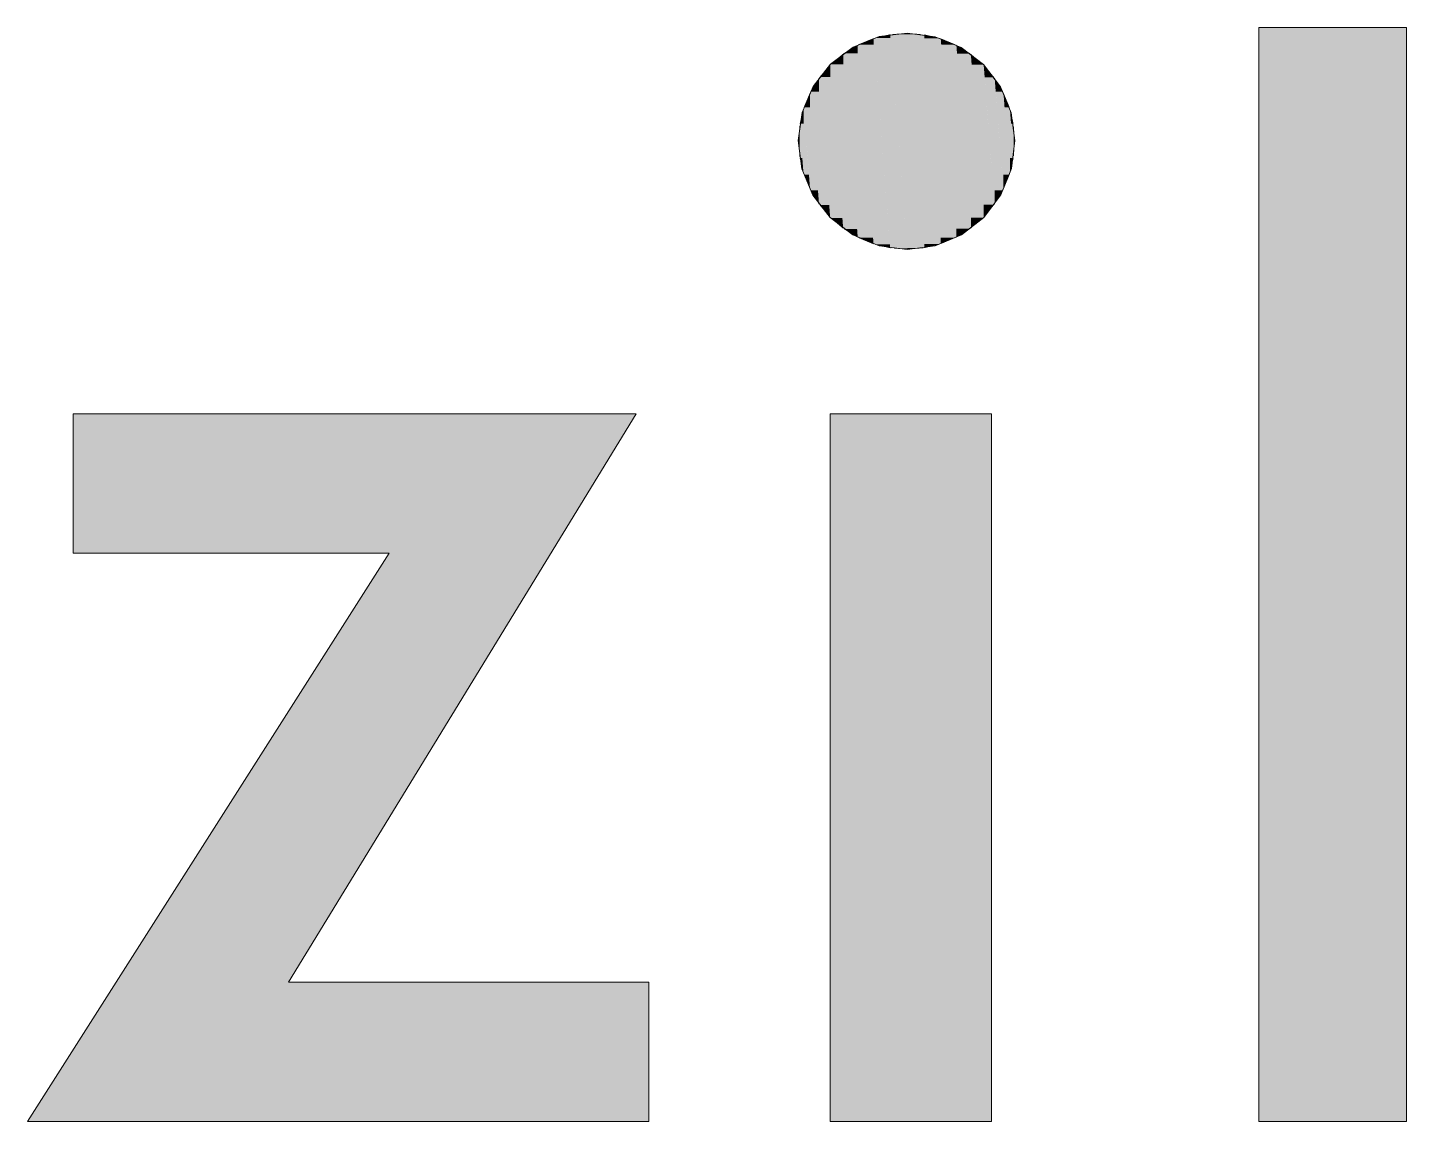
# Model space of a CAD drawing. Extents: x -1 to 1342, y -35 to 723.
# Drawn here: x 1227.194 to 1229.749, y 284 to 286.028 of the extents above; entities that cross this region are included whole.
import ezdxf

# ---------------------------------------------------------------- set-up
doc = ezdxf.new("R2010")
doc.units = 0
doc.layers.get('0').update_dxf_attribs({"lineweight": 18})
doc.layers.add('P11_Plankopf_Ausführung_AF_4_800 Plankopf', color=7, linetype='Continuous', lineweight=25)

# ---------------------------------------------------------------- blocks, each defined once
blk = doc.blocks.new('Referenz-A0SKLQSHLL', base_point=(1054.4775, 131.3883))
at = {"layer": 'P11_Plankopf_Ausführung_AF_4_800 Plankopf', "color": 0, "linetype": 'Continuous', "lineweight": 13, "ltscale": 16.9}
for p, q in [((1228.8243, 286.0181), (1228.7723, 286.0116)), ((1228.8759, 286.0113), (1228.8243, 286.0181)), ((1229.4756, 286.0283), (1229.4756, 284.0003)), ((1229.7494, 286.0283), (1229.4756, 286.0283)), ((1229.7494, 284.0003), (1229.7494, 286.0283)), ((1228.7238, 285.9919), (1228.682, 285.9603)), ((1228.7723, 286.0116), (1228.7238, 285.9919)), ((1228.924, 285.9914), (1228.8759, 286.0113)), ((1228.9653, 285.9598), (1228.924, 285.9914)), ((1228.682, 285.9603), (1228.6498, 285.9189)), ((1228.9971, 285.9185), (1228.9653, 285.9598)), ((1228.6498, 285.9189), (1228.6294, 285.8707)), ((1229.017, 285.8704), (1228.9971, 285.9185)), ((1228.6294, 285.8707), (1228.6222, 285.8188)), ((1229.0239, 285.8188), (1229.017, 285.8704)), ((1228.6222, 285.8188), (1228.6291, 285.7665)), ((1229.0173, 285.7668), (1229.0239, 285.8188)), ((1228.6291, 285.7665), (1228.6493, 285.7178)), ((1228.9976, 285.7182), (1229.0173, 285.7668)), ((1228.6493, 285.7178), (1228.6814, 285.6759)), ((1228.9659, 285.6764), (1228.9976, 285.7182)), ((1228.6814, 285.6759), (1228.7233, 285.6438)), ((1228.9245, 285.6443), (1228.9659, 285.6764)), ((1228.7233, 285.6438), (1228.772, 285.6236)), ((1228.8762, 285.6239), (1228.9245, 285.6443)), ((1228.772, 285.6236), (1228.8243, 285.6168)), ((1228.8243, 285.6168), (1228.8762, 285.6239)), ((1227.2784, 285.3122), (1227.2784, 285.054)), ((1228.3218, 285.3122), (1227.2784, 285.3122)), ((1227.6773, 284.2586), (1228.3218, 285.3122)), ((1228.9803, 285.3122), (1228.6812, 285.3122)), ((1228.6812, 285.3122), (1228.6812, 284.0003)), ((1228.9803, 284.0003), (1228.9803, 285.3122)), ((1227.8643, 285.054), (1227.1939, 284.0003)), ((1227.2784, 285.054), (1227.8643, 285.054)), ((1228.345, 284.2586), (1227.6773, 284.2586)), ((1228.345, 284.0003), (1228.345, 284.2586)), ((1227.1939, 284.0003), (1228.345, 284.0003)), ((1228.6812, 284.0003), (1228.9803, 284.0003)), ((1229.4756, 284.0003), (1229.7494, 284.0003))]:
    blk.add_line(p, q, dxfattribs=at)
at = {"layer": 'P11_Plankopf_Ausführung_AF_4_800 Plankopf', "color": 0, "linetype": 'Continuous', "lineweight": 0, "ltscale": 0.0169}
for points in [[(1228.8243, 286.0158), (1228.7929, 286.0158), (1228.8243, 286.0181)], [(1228.8555, 285.6194), (1228.8243, 285.6194), (1228.8243, 286.0181)], [(1228.8555, 286.0156), (1228.8244, 286.0156), (1228.8243, 286.0181)], [(1229.4756, 284.0003), (1229.7494, 284.0003), (1229.4756, 286.0283)], [(1229.7494, 284.0003), (1229.7494, 286.0283), (1229.4756, 286.0283)], [(1228.7325, 285.9805), (1228.7061, 285.9805), (1228.7325, 285.9965)], [(1228.733, 285.9965), (1228.7325, 285.9965), (1228.733, 285.9968)], [(1228.733, 285.6388), (1228.7325, 285.6388), (1228.7325, 285.9965)], [(1228.733, 285.6386), (1228.733, 285.9965), (1228.7325, 285.9965)], [(1228.7618, 285.9968), (1228.733, 285.9968), (1228.7618, 286.0085)], [(1228.7609, 285.6386), (1228.733, 285.6386), (1228.733, 285.9968)], [(1228.7618, 285.6266), (1228.7618, 285.9968), (1228.733, 285.9968)], [(1228.7622, 286.0085), (1228.7618, 286.0085), (1228.7622, 286.0087)], [(1228.7622, 285.6266), (1228.7618, 285.6266), (1228.7618, 286.0085)], [(1228.7622, 285.6266), (1228.7622, 286.0085), (1228.7618, 286.0085)], [(1228.7927, 286.0087), (1228.7622, 286.0087), (1228.7927, 286.0158)], [(1228.7921, 285.6266), (1228.7622, 285.6266), (1228.7622, 286.0087)], [(1228.7927, 285.6192), (1228.7927, 286.0087), (1228.7622, 286.0087)], [(1228.7929, 285.6192), (1228.7927, 285.6192), (1228.7927, 286.0158)], [(1228.7929, 285.6192), (1228.7929, 286.0158), (1228.7927, 286.0158)], [(1228.7929, 286.0158), (1228.7927, 286.0158), (1228.7929, 286.0158)], [(1228.8241, 285.6192), (1228.7929, 285.6192), (1228.7929, 286.0158)], [(1228.8243, 285.6168), (1228.8243, 286.0158), (1228.7929, 286.0158)], [(1228.8555, 285.6194), (1228.8555, 286.0156), (1228.8244, 286.0156)], [(1228.8557, 285.6194), (1228.8555, 285.6194), (1228.8555, 286.0156)], [(1228.8557, 285.6194), (1228.8557, 286.0156), (1228.8555, 286.0156)], [(1228.8557, 286.0156), (1228.8555, 286.0156), (1228.8555, 286.0156)], [(1228.8859, 285.6269), (1228.8557, 285.6269), (1228.8557, 286.0156)], [(1228.8859, 286.0083), (1228.8562, 286.0083), (1228.8557, 286.0156)], [(1228.8859, 285.6269), (1228.8859, 286.0083), (1228.8562, 286.0083)], [(1228.8863, 285.627), (1228.8859, 285.627), (1228.8859, 286.0083)], [(1228.8863, 286.0082), (1228.8859, 286.0082), (1228.8859, 286.0083)], [(1228.8863, 285.627), (1228.8863, 286.0082), (1228.8859, 286.0082)], [(1228.9148, 285.639), (1228.8863, 285.639), (1228.8863, 286.0082)], [(1228.9148, 285.9964), (1228.8872, 285.9964), (1228.8863, 286.0082)], [(1228.9148, 285.639), (1228.9148, 285.9964), (1228.8872, 285.9964)], [(1228.9153, 285.6392), (1228.9148, 285.6392), (1228.9148, 285.9964)], [(1228.9153, 285.9961), (1228.9148, 285.9961), (1228.9148, 285.9964)], [(1228.9153, 285.6392), (1228.9153, 285.9961), (1228.9148, 285.9961)], [(1228.9415, 285.6555), (1228.9153, 285.6555), (1228.9153, 285.9961)], [(1228.9415, 285.9801), (1228.9165, 285.9801), (1228.9153, 285.9961)], [(1228.7055, 285.9603), (1228.682, 285.9603), (1228.7055, 285.9801)], [(1228.7061, 285.9801), (1228.7055, 285.9801), (1228.7061, 285.9805)], [(1228.7061, 285.6553), (1228.7055, 285.6553), (1228.7055, 285.9801)], [(1228.7061, 285.655), (1228.7061, 285.9801), (1228.7055, 285.9801)], [(1228.7313, 285.655), (1228.7061, 285.655), (1228.7061, 285.9805)], [(1228.7325, 285.6388), (1228.7325, 285.9805), (1228.7061, 285.9805)], [(1228.9415, 285.6555), (1228.9415, 285.9801), (1228.9165, 285.9801)], [(1228.9421, 285.6558), (1228.9415, 285.6558), (1228.9415, 285.9801)], [(1228.9421, 285.9796), (1228.9415, 285.9796), (1228.9415, 285.9801)], [(1228.9421, 285.6558), (1228.9421, 285.9796), (1228.9415, 285.9796)], [(1228.9653, 285.6759), (1228.9421, 285.6759), (1228.9421, 285.9796)], [(1228.9653, 285.9598), (1228.9436, 285.9598), (1228.9421, 285.9796)], [(1228.6814, 285.9364), (1228.6614, 285.9364), (1228.6814, 285.9596)], [(1228.682, 285.9596), (1228.6814, 285.9596), (1228.682, 285.9603)], [(1228.682, 285.6759), (1228.6814, 285.6759), (1228.6814, 285.9596)], [(1228.682, 285.6754), (1228.682, 285.9596), (1228.6814, 285.9596)], [(1228.704, 285.6754), (1228.682, 285.6754), (1228.682, 285.9603)], [(1228.7055, 285.6553), (1228.7055, 285.9603), (1228.682, 285.9603)], [(1228.9653, 285.6759), (1228.9653, 285.9598), (1228.9436, 285.9598)], [(1228.9659, 285.6764), (1228.9653, 285.6764), (1228.9653, 285.9598)], [(1228.9659, 285.9591), (1228.9653, 285.9591), (1228.9653, 285.9598)], [(1228.9659, 285.6764), (1228.9659, 285.9591), (1228.9653, 285.9591)], [(1228.9857, 285.6999), (1228.9659, 285.6999), (1228.9659, 285.9591)], [(1228.9857, 285.936), (1228.9677, 285.936), (1228.9659, 285.9591)], [(1228.6608, 285.9097), (1228.6447, 285.9097), (1228.6608, 285.9356)], [(1228.6614, 285.9356), (1228.6608, 285.9356), (1228.6614, 285.9364)], [(1228.6614, 285.7), (1228.6608, 285.7), (1228.6608, 285.9356)], [(1228.6614, 285.6994), (1228.6614, 285.9356), (1228.6608, 285.9356)], [(1228.6796, 285.6994), (1228.6614, 285.6994), (1228.6614, 285.9364)], [(1228.6814, 285.6759), (1228.6814, 285.9364), (1228.6614, 285.9364)], [(1228.9857, 285.6999), (1228.9857, 285.936), (1228.9677, 285.936)], [(1228.9862, 285.7005), (1228.9857, 285.7005), (1228.9857, 285.936)], [(1228.9862, 285.9351), (1228.9857, 285.9351), (1228.9857, 285.936)], [(1228.9862, 285.7005), (1228.9862, 285.9351), (1228.9857, 285.9351)], [(1229.0021, 285.7267), (1228.9862, 285.7267), (1228.9862, 285.9351)], [(1229.0021, 285.9093), (1228.9882, 285.9093), (1228.9862, 285.9351)], [(1228.6443, 285.8807), (1228.6325, 285.8807), (1228.6443, 285.9086)], [(1228.6447, 285.9086), (1228.6443, 285.9086), (1228.6447, 285.9097)], [(1228.6447, 285.7271), (1228.6443, 285.7271), (1228.6443, 285.9086)], [(1228.6447, 285.7263), (1228.6447, 285.9086), (1228.6443, 285.9086)], [(1228.6588, 285.7263), (1228.6447, 285.7263), (1228.6447, 285.9097)], [(1228.6608, 285.7), (1228.6608, 285.9097), (1228.6447, 285.9097)], [(1229.0021, 285.7267), (1229.0021, 285.9093), (1228.9882, 285.9093)], [(1229.0025, 285.7275), (1229.0021, 285.7275), (1229.0021, 285.9093)], [(1229.0025, 285.9082), (1229.0021, 285.9082), (1229.0021, 285.9093)], [(1229.0025, 285.7275), (1229.0025, 285.9082), (1229.0021, 285.9082)], [(1229.0141, 285.7558), (1229.0025, 285.7558), (1229.0025, 285.9082)], [(1229.0141, 285.8804), (1229.0046, 285.8804), (1229.0025, 285.9082)], [(1228.6321, 285.8501), (1228.6249, 285.8501), (1228.6321, 285.8793)], [(1228.6325, 285.8793), (1228.6321, 285.8793), (1228.6325, 285.8807)], [(1228.6325, 285.7563), (1228.6321, 285.7563), (1228.6321, 285.8793)], [(1228.6325, 285.7555), (1228.6325, 285.8793), (1228.6321, 285.8793)], [(1228.6421, 285.7555), (1228.6325, 285.7555), (1228.6325, 285.8807)], [(1228.6443, 285.7271), (1228.6443, 285.8807), (1228.6325, 285.8807)], [(1229.0141, 285.7558), (1229.0141, 285.8804), (1229.0046, 285.8804)], [(1229.0144, 285.7567), (1229.0141, 285.7567), (1229.0141, 285.8804)], [(1229.0144, 285.8789), (1229.0141, 285.8789), (1229.0141, 285.8804)], [(1229.0144, 285.7567), (1229.0144, 285.8789), (1229.0141, 285.8789)], [(1229.0214, 285.7865), (1229.0144, 285.7865), (1229.0144, 285.8789)], [(1229.0214, 285.85), (1229.0166, 285.85), (1229.0144, 285.8789)], [(1228.6247, 285.8188), (1228.6222, 285.8188), (1228.6247, 285.8478)], [(1228.6249, 285.8478), (1228.6247, 285.8478), (1228.6249, 285.8501)], [(1228.6249, 285.7872), (1228.6247, 285.7872), (1228.6247, 285.8478)], [(1228.6249, 285.7864), (1228.6249, 285.8478), (1228.6247, 285.8478)], [(1228.6298, 285.7864), (1228.6249, 285.7864), (1228.6249, 285.8501)], [(1228.6321, 285.7563), (1228.6321, 285.8501), (1228.6249, 285.8501)], [(1229.0214, 285.7865), (1229.0214, 285.85), (1229.0166, 285.85)], [(1229.0216, 285.7873), (1229.0214, 285.7873), (1229.0214, 285.85)], [(1229.0216, 285.8475), (1229.0214, 285.8475), (1229.0214, 285.85)], [(1229.0216, 285.7873), (1229.0216, 285.8475), (1229.0214, 285.8475)], [(1229.0239, 285.8188), (1229.0216, 285.8188), (1229.0216, 285.8475)], [(1228.6247, 285.7872), (1228.6247, 285.8188), (1228.6222, 285.8188)], [(1229.0216, 285.7873), (1229.0239, 285.8188), (1229.0216, 285.8188)], [(1228.6249, 285.7864), (1228.6249, 285.7872), (1228.6247, 285.7872)], [(1229.0214, 285.7865), (1229.0216, 285.7873), (1229.0214, 285.7873)], [(1228.6321, 285.7563), (1228.6298, 285.7864), (1228.6249, 285.7864)], [(1229.0144, 285.7567), (1229.0214, 285.7865), (1229.0144, 285.7865)], [(1228.6325, 285.7555), (1228.6325, 285.7563), (1228.6321, 285.7563)], [(1228.6443, 285.7271), (1228.6421, 285.7555), (1228.6325, 285.7555)], [(1229.0025, 285.7275), (1229.0141, 285.7558), (1229.0025, 285.7558)], [(1229.0141, 285.7558), (1229.0144, 285.7567), (1229.0141, 285.7567)], [(1228.6447, 285.7263), (1228.6447, 285.7271), (1228.6443, 285.7271)], [(1228.6608, 285.7), (1228.6588, 285.7263), (1228.6447, 285.7263)], [(1228.9862, 285.7005), (1229.0021, 285.7267), (1228.9862, 285.7267)], [(1229.0021, 285.7267), (1229.0025, 285.7275), (1229.0021, 285.7275)], [(1228.6614, 285.6994), (1228.6614, 285.7), (1228.6608, 285.7)], [(1228.6814, 285.6759), (1228.6796, 285.6994), (1228.6614, 285.6994)], [(1228.9659, 285.6764), (1228.9857, 285.6999), (1228.9659, 285.6999)], [(1228.9857, 285.6999), (1228.9862, 285.7005), (1228.9857, 285.7005)], [(1228.682, 285.6754), (1228.682, 285.6759), (1228.6814, 285.6759)], [(1228.7055, 285.6553), (1228.704, 285.6754), (1228.682, 285.6754)], [(1228.9421, 285.6558), (1228.9653, 285.6759), (1228.9421, 285.6759)], [(1228.9653, 285.6759), (1228.9659, 285.6764), (1228.9653, 285.6764)], [(1228.7061, 285.655), (1228.7061, 285.6553), (1228.7055, 285.6553)], [(1228.7325, 285.6388), (1228.7313, 285.655), (1228.7061, 285.655)], [(1228.733, 285.6386), (1228.733, 285.6388), (1228.7325, 285.6388)], [(1228.7618, 285.6266), (1228.7609, 285.6386), (1228.733, 285.6386)], [(1228.8863, 285.627), (1228.9148, 285.639), (1228.8863, 285.639)], [(1228.9148, 285.639), (1228.9153, 285.6392), (1228.9148, 285.6392)], [(1228.9153, 285.6392), (1228.9415, 285.6555), (1228.9153, 285.6555)], [(1228.9415, 285.6555), (1228.9421, 285.6558), (1228.9415, 285.6558)], [(1228.7622, 285.6266), (1228.7622, 285.6266), (1228.7618, 285.6266)], [(1228.7927, 285.6192), (1228.7921, 285.6266), (1228.7622, 285.6266)], [(1228.7929, 285.6192), (1228.7929, 285.6192), (1228.7927, 285.6192)], [(1228.8243, 285.6168), (1228.8241, 285.6192), (1228.7929, 285.6192)], [(1228.8243, 285.6168), (1228.8555, 285.6194), (1228.8243, 285.6194)], [(1228.8555, 285.6194), (1228.8557, 285.6194), (1228.8555, 285.6194)], [(1228.8557, 285.6194), (1228.8859, 285.6269), (1228.8557, 285.6269)], [(1228.8859, 285.6269), (1228.8863, 285.627), (1228.8859, 285.627)], [(1227.2784, 285.054), (1227.8643, 285.054), (1227.2784, 285.3122)], [(1227.8643, 285.054), (1227.8643, 285.3122), (1227.2784, 285.3122)], [(1227.8643, 284.5643), (1228.3218, 285.3122), (1227.8643, 285.3122)], [(1228.6812, 284.0003), (1228.9803, 284.0003), (1228.6812, 285.3122)], [(1228.9803, 284.0003), (1228.9803, 285.3122), (1228.6812, 285.3122)], [(1227.8643, 284.7601), (1227.6773, 284.7601), (1227.8643, 285.054)], [(1227.1939, 284.0003), (1227.6773, 284.0003), (1227.6773, 284.7601)], [(1227.8643, 284.5643), (1227.6773, 284.5643), (1227.6773, 284.7601)], [(1227.8643, 284.5643), (1227.8643, 284.7601), (1227.6773, 284.7601)], [(1227.6773, 284.2586), (1227.8643, 284.5643), (1227.6773, 284.5643)], [(1227.6773, 284.0003), (1228.345, 284.0003), (1227.6773, 284.2586)], [(1228.345, 284.0003), (1228.345, 284.2586), (1227.6773, 284.2586)]]:
    blk.add_solid(points, dxfattribs=at)

msp = doc.modelspace()

# ---------------------------------------------------------------- block references
at = {"color": 8, "lineweight": 25, "ltscale": 0.25, "true_color": 0x808080}
msp.add_blockref('Referenz-A0SKLQSHLL', (1054.4775, 131.3883), dxfattribs=at)

doc.saveas('drawing.dxf')
